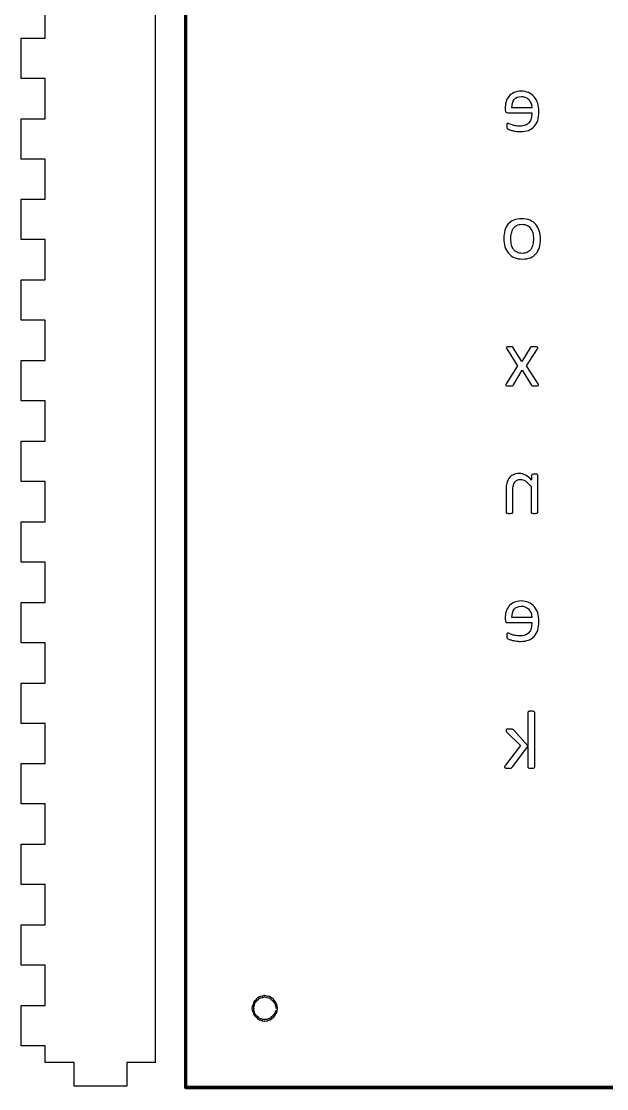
# Model space of a CAD drawing. Extents: x 4 to 604, y -23 to 293.
# Drawn here: x 303 to 377, y -5.3 to 129.5 of the extents above; entities that cross this region are included whole.
import ezdxf

# ---------------------------------------------------------------- set-up
doc = ezdxf.new("R2010")
doc.units = 0
doc.layers.add('Layer_1', color=7, linetype='CONTINUOUS')

msp = doc.modelspace()

# ---------------------------------------------------------------- linework, layer by layer
at = {"layer": 'Layer_1', "color": 7}
for p, q in [((323.641247, 274.849755), (323.641247, -5.150243)), ((323.754173, 274.849755), (323.754173, -5.169436)), ((323.923562, -5.150243), (323.923562, 274.849755)), ((319.969444, 5.921643), (319.969444, 271.991672)), ((306, 127.363636), (306, 132.454545)), ((303, 122.272727), (303, 127.363636)), ((303, 127.363636), (306, 127.363636)), ((306, 122.272727), (303, 122.272727)), ((306, 117.181818), (306, 122.272727)), ((303, 112.090908), (303, 117.181818)), ((303, 117.181818), (306, 117.181818)), ((306, 112.090908), (303, 112.090908)), ((306, 106.999999), (306, 112.090908)), ((303, 101.90909), (303, 106.999999)), ((303, 106.999999), (306, 106.999999)), ((306, 101.90909), (303, 101.90909)), ((306, 96.818181), (306, 101.90909)), ((303, 91.727272), (303, 96.818181)), ((303, 96.818181), (306, 96.818181)), ((306, 91.727272), (303, 91.727272)), ((306, 86.636363), (306, 91.727272)), ((303, 81.545454), (303, 86.636363)), ((303, 86.636363), (306, 86.636363)), ((306, 81.545454), (303, 81.545454)), ((306, 76.454545), (306, 81.545454)), ((303, 71.363636), (303, 76.454545)), ((303, 76.454545), (306, 76.454545)), ((306, 71.363636), (303, 71.363636)), ((306, 66.272727), (306, 71.363636)), ((303, 61.181818), (303, 66.272727)), ((303, 66.272727), (306, 66.272727)), ((306, 61.181818), (303, 61.181818)), ((306, 56.090908), (306, 61.181818)), ((303, 50.999999), (303, 56.090908)), ((303, 56.090908), (306, 56.090908)), ((306, 50.999999), (303, 50.999999)), ((306, 45.90909), (306, 50.999999)), ((303, 40.818181), (303, 45.90909)), ((303, 45.90909), (306, 45.90909)), ((306, 40.818181), (303, 40.818181)), ((306, 35.727272), (306, 40.818181)), ((303, 30.636363), (303, 35.727272)), ((303, 35.727272), (306, 35.727272)), ((306, 30.636363), (303, 30.636363)), ((306, 25.545454), (306, 30.636363)), ((303, 20.454545), (303, 25.545454)), ((303, 25.545454), (306, 25.545454)), ((306, 20.454545), (303, 20.454545)), ((306, 15.363636), (306, 20.454545)), ((303, 10.272727), (303, 15.363636)), ((303, 15.363636), (306, 15.363636)), ((306, 10.272727), (303, 10.272727)), ((306, 5.181818), (306, 10.272727)), ((319.969444, -2.015857), (319.969444, 5.921643)), ((332.336535, 5.410483), (332.223618, 5.128091)), ((332.44948, 5.692846), (332.336535, 5.466956)), ((332.336535, 5.466956), (332.336535, 5.410483)), ((332.675315, 5.918737), (332.44948, 5.692846)), ((332.44948, 5.692846), (332.44948, 5.692846)), ((332.44948, 5.35401), (332.61887, 5.636374)), ((332.61887, 5.579901), (332.78826, 5.805792)), ((332.61887, 5.636374), (332.61887, 5.579901)), ((332.901177, 6.144656), (332.675315, 5.97521)), ((332.78826, 5.805792), (333.014094, 5.97521)), ((332.78826, 5.805792), (332.78826, 5.805792)), ((333.12704, 6.257601), (332.901177, 6.144656)), ((332.901177, 6.144656), (332.901177, 6.144656)), ((332.95765, 5.97521), (333.239957, 6.144656)), ((333.014094, 5.97521), (332.95765, 5.97521)), ((333.465819, 6.370546), (333.183484, 6.314074)), ((333.239957, 6.144656), (333.522264, 6.201128)), ((333.239957, 6.144656), (333.239957, 6.144656)), ((333.748126, 6.427019), (333.465819, 6.370546)), ((333.465819, 6.370546), (333.465819, 6.370546)), ((333.465819, 6.201128), (333.804599, 6.257601)), ((333.522264, 6.201128), (333.465819, 6.201128)), ((333.804599, 6.257601), (333.748126, 6.257601)), ((333.748126, 6.257601), (334.086906, 6.201128)), ((334.086906, 6.370546), (333.804599, 6.427019)), ((334.086906, 6.201128), (334.030433, 6.201128)), ((334.030433, 6.201128), (334.31274, 6.144656)), ((334.369212, 6.314074), (334.086906, 6.370546)), ((334.086906, 6.370546), (334.086906, 6.370546)), ((334.31274, 6.144656), (334.31274, 6.144656)), ((334.31274, 6.144656), (334.595075, 5.97521)), ((334.651519, 6.144656), (334.425685, 6.257601)), ((334.595075, 5.97521), (334.538602, 5.97521)), ((334.538602, 5.97521), (334.764465, 5.805792)), ((334.877382, 5.97521), (334.651519, 6.144656)), ((334.651519, 6.144656), (334.651519, 6.144656)), ((334.764465, 5.805792), (334.764465, 5.805792)), ((334.764465, 5.805792), (334.933854, 5.579901)), ((335.103244, 5.692846), (334.933854, 5.918737)), ((334.933854, 5.579901), (334.933854, 5.636374)), ((334.933854, 5.636374), (335.103244, 5.35401)), ((335.216161, 5.466956), (335.103244, 5.692846)), ((335.103244, 5.692846), (335.103244, 5.692846)), ((335.329078, 5.128091), (335.272634, 5.410483)), ((303, 0.090908), (303, 5.181818)), ((303, 5.181818), (306, 5.181818)), ((332.223618, 5.128091), (332.167145, 4.845728)), ((332.167145, 4.789255), (332.223618, 4.506892)), ((332.223618, 5.128091), (332.223618, 5.128091)), ((332.223618, 4.506892), (332.223618, 4.506892)), ((332.223618, 4.506892), (332.336535, 4.2245)), ((332.336535, 4.168028), (332.44948, 3.942137)), ((332.393008, 5.071619), (332.505925, 5.35401)), ((332.393008, 4.789255), (332.393008, 5.128091)), ((332.393008, 5.128091), (332.393008, 5.071619)), ((332.393008, 4.506892), (332.393008, 4.845728)), ((332.393008, 4.845728), (332.393008, 4.789255)), ((332.505925, 4.281001), (332.393008, 4.563365)), ((332.393008, 4.563365), (332.393008, 4.506892)), ((332.505925, 5.35401), (332.44948, 5.35401)), ((332.61887, 3.99861), (332.44948, 4.281001)), ((332.44948, 4.281001), (332.505925, 4.281001)), ((332.78826, 3.829192), (332.61887, 4.055082)), ((332.61887, 4.055082), (332.61887, 3.99861)), ((334.933854, 4.055082), (334.764465, 3.829192)), ((335.103244, 4.281001), (334.933854, 3.99861)), ((334.933854, 3.99861), (334.933854, 4.055082)), ((335.103244, 5.35401), (335.103244, 5.35401)), ((335.103244, 5.35401), (335.159689, 5.071619)), ((335.159689, 4.563365), (335.103244, 4.281001)), ((335.103244, 4.281001), (335.103244, 4.281001)), ((335.103244, 3.942137), (335.216161, 4.168028)), ((335.159689, 5.071619), (335.159689, 5.128091)), ((335.159689, 5.128091), (335.216161, 4.789255)), ((335.159689, 4.506892), (335.159689, 4.563365)), ((335.216161, 4.789255), (335.216161, 4.845728)), ((335.272634, 4.2245), (335.329078, 4.506892)), ((335.385551, 4.845728), (335.329078, 5.128091)), ((335.329078, 5.128091), (335.329078, 5.128091)), ((335.329078, 4.506892), (335.385551, 4.789255)), ((335.329078, 4.506892), (335.329078, 4.506892)), ((335.385551, 4.789255), (335.385551, 4.789255)), ((332.44948, 3.942137), (332.44948, 3.942137)), ((332.44948, 3.942137), (332.675315, 3.716246)), ((332.675315, 3.716246), (332.675315, 3.716246)), ((332.675315, 3.716246), (332.901177, 3.490356)), ((333.014094, 3.659774), (332.78826, 3.829192)), ((332.78826, 3.829192), (332.78826, 3.829192)), ((332.901177, 3.490356), (332.901177, 3.490356)), ((332.901177, 3.490356), (333.12704, 3.37741)), ((333.239957, 3.490356), (332.95765, 3.659774)), ((332.95765, 3.659774), (333.014094, 3.659774)), ((333.183484, 3.37741), (333.465819, 3.264437)), ((333.522264, 3.433883), (333.239957, 3.546828)), ((333.239957, 3.546828), (333.239957, 3.490356)), ((333.804599, 3.433883), (333.465819, 3.433883)), ((333.465819, 3.433883), (333.522264, 3.433883)), ((333.465819, 3.264437), (333.465819, 3.264437)), ((333.465819, 3.264437), (333.748126, 3.207964)), ((334.086906, 3.433883), (333.748126, 3.433883)), ((333.748126, 3.433883), (333.804599, 3.433883)), ((333.804599, 3.207964), (334.086906, 3.264437)), ((334.31274, 3.546828), (334.030433, 3.433883)), ((334.030433, 3.433883), (334.086906, 3.433883)), ((334.086906, 3.264437), (334.369212, 3.37741)), ((334.086906, 3.264437), (334.086906, 3.264437)), ((334.595075, 3.659774), (334.31274, 3.490356)), ((334.31274, 3.490356), (334.31274, 3.546828)), ((334.369212, 3.37741), (334.425685, 3.37741)), ((334.425685, 3.37741), (334.651519, 3.490356)), ((334.764465, 3.829192), (334.538602, 3.659774)), ((334.538602, 3.659774), (334.595075, 3.659774)), ((334.651519, 3.490356), (334.877382, 3.716246)), ((334.651519, 3.490356), (334.651519, 3.490356)), ((334.764465, 3.829192), (334.764465, 3.829192)), ((334.933854, 3.716246), (335.103244, 3.942137)), ((335.103244, 3.942137), (335.103244, 3.942137)), ((306, 0.090908), (303, 0.090908)), ((306, -2.000001), (306, 0.090908)), ((309.666667, -2.000001), (306, -2.000001)), ((309.666667, -5.000001), (309.666667, -2.000001)), ((320, -2.000001), (316.333333, -2.000001)), ((316.333333, -2.000001), (316.333333, -5.000001)), ((316.333333, -5.000001), (309.666667, -5.000001)), ((323.754173, -5.169436), (603.754178, -5.169436)), ((603.754178, -5.037294), (323.810636, -5.037294)), ((323.810636, -5.037294), (323.923562, -5.150243)), ((323.810636, -5.319666), (603.754178, -5.319666))]:
    msp.add_line(p, q, dxfattribs=at)
at = {"layer": 'Layer_1', "color": 1}
for p, q in [((364.17425, 118.453637), (364.174137, 118.29892)), ((364.504083, 117.927646), (367.545874, 117.927646)), ((367.545874, 118.551594), (365.029948, 118.551594)), ((363.998482, 102.054184), (363.998482, 102.054184)), ((364.895525, 101.99746), (364.895525, 101.99746)), ((364.370676, 88.129932), (365.726585, 85.974474)), ((366.278273, 86.526201), (365.205885, 88.253664)), ((367.335139, 88.253664), (366.278273, 86.526201)), ((366.891768, 85.948673), (368.257977, 88.129915)), ((365.726585, 85.974474), (364.293376, 83.684929)), ((365.23168, 83.571462), (366.345272, 85.412366)), ((366.345272, 85.412366), (367.4537, 83.571462)), ((368.335306, 83.684929), (366.891768, 85.948673)), ((367.528292, 72.13269), (367.528292, 71.519057)), ((368.296529, 67.491757), (368.296529, 72.13269)), ((364.300911, 70.322729), (364.301024, 67.491757)), ((365.151642, 67.491757), (365.151642, 70.209284)), ((367.445854, 70.735253), (367.445854, 67.491757)), ((364.175576, 54.072867), (364.175492, 53.918153)), ((367.5472, 54.170826), (365.031302, 54.170826)), ((364.505438, 53.546878), (367.5472, 53.546878)), ((367.059069, 42.190617), (367.059069, 37.993149)), ((367.909743, 35.301406), (367.909743, 42.190617)), ((364.429802, 39.679344), (366.110492, 37.998293)), ((367.059069, 37.993149), (365.306187, 39.921717)), ((366.110492, 37.998293), (364.223582, 35.548912)), ((365.099967, 35.306562), (367.059069, 37.874547)), ((367.059069, 37.874547), (367.059069, 35.301406)), ((364.099828, 35.306551), (364.0998, 35.306537))]:
    msp.add_line(p, q, dxfattribs=at)
for points in [[(364.653717, 120.003193), (364.488758, 119.805518), (364.367572, 119.573473), (364.290271, 119.307052)], [(365.285274, 120.47502), (365.029214, 120.358135), (364.818704, 120.200858), (364.653717, 120.003193)], [(366.215845, 120.650345), (365.851525, 120.650339), (365.541334, 120.5919), (365.285274, 120.47502)], [(365.326394, 119.60354), (365.534335, 119.857927), (365.842832, 119.985122), (366.251829, 119.985127)], [(367.138684, 120.472443), (366.863715, 120.591039), (366.556121, 120.650339), (366.215845, 120.650345)], [(366.251829, 119.985127), (366.461492, 119.985122), (366.645359, 119.945588), (366.803488, 119.866526)], [(367.842433, 119.961937), (367.648236, 120.183668), (367.413653, 120.353834), (367.138684, 120.472443)], [(364.290271, 119.307052), (364.212914, 119.040626), (364.17425, 118.756151), (364.17425, 118.453637)], [(365.029948, 118.551594), (365.019788, 118.998496), (365.118481, 119.349145), (365.326394, 119.60354)], [(366.803488, 119.866526), (366.961561, 119.787453), (367.093923, 119.682602), (367.200434, 119.551973)], [(367.200434, 119.551973), (367.307001, 119.421335), (367.389495, 119.269217), (367.447915, 119.095617)], [(367.447915, 119.095617), (367.506335, 118.922005), (367.538988, 118.740666), (367.545874, 118.551594)], [(368.288372, 119.152355), (368.185277, 119.47034), (368.036602, 119.740204), (367.842433, 119.961937)], [(368.443058, 118.077204), (368.443058, 118.475978), (368.391496, 118.834361), (368.288372, 119.152355)], [(364.174137, 118.29892), (364.174137, 118.164845), (364.207665, 118.069451), (364.274693, 118.01273)], [(364.274693, 118.01273), (364.341692, 117.956006), (364.418174, 117.927643), (364.504083, 117.927646)], [(367.545874, 117.927646), (367.545874, 117.669816), (367.520192, 117.437767), (367.468517, 117.231505)], [(368.293537, 116.973692), (368.393218, 117.289962), (368.443058, 117.657799), (368.443058, 118.077204)], [(364.377845, 116.41936), (364.372765, 116.376386), (364.370225, 116.323963), (364.370225, 116.262083)], [(364.370225, 116.262083), (364.370253, 116.217393), (364.373047, 116.178717), (364.375305, 116.146059)], [(364.375305, 116.146059), (364.378692, 116.1134), (364.382925, 116.084179), (364.388287, 116.058398)], [(364.400987, 116.519913), (364.390545, 116.495839), (364.382925, 116.462328), (364.377845, 116.41936)], [(364.388287, 116.058398), (364.393367, 116.032602), (364.402116, 116.009409), (364.413969, 115.988785)], [(364.444788, 116.574054), (364.425879, 116.562032), (364.411288, 116.543975), (364.400987, 116.519913)], [(364.413969, 115.988785), (364.426105, 115.968154), (364.441627, 115.94839), (364.460395, 115.929481)], [(364.509248, 116.592088), (364.485259, 116.592085), (364.463725, 116.586077), (364.444788, 116.574054)], [(364.460395, 115.929481), (364.479304, 115.910572), (364.535156, 115.879635), (364.627922, 115.836664)], [(364.692269, 116.537944), (364.611497, 116.574037), (364.550508, 116.592085), (364.509248, 116.592088)], [(365.001612, 116.416763), (364.876165, 116.461453), (364.773041, 116.501848), (364.692269, 116.537944)], [(365.447552, 116.295586), (365.275707, 116.331679), (365.12706, 116.372071), (365.001612, 116.416763)], [(366.03528, 116.241441), (365.815316, 116.241441), (365.619425, 116.259475), (365.447552, 116.295586)], [(366.741597, 116.360042), (366.54915, 116.280972), (366.313692, 116.241441), (366.03528, 116.241441)], [(367.210763, 116.700377), (367.09048, 116.552555), (366.934073, 116.43911), (366.741597, 116.360042)], [(367.125786, 115.710327), (367.412778, 115.816894), (367.654276, 115.975032), (367.850166, 116.184734)], [(367.468517, 117.231505), (367.416983, 117.025243), (367.331075, 116.848196), (367.210763, 116.700377)], [(367.850166, 116.184734), (368.046056, 116.394434), (368.193884, 116.65742), (368.293537, 116.973692)], [(364.627922, 115.836664), (364.720745, 115.793693), (364.841056, 115.75158), (364.988828, 115.710327)], [(364.988828, 115.710327), (365.136628, 115.669075), (365.307626, 115.632121), (365.501795, 115.599462)], [(365.501795, 115.599462), (365.69602, 115.5668), (365.903087, 115.550474), (366.123051, 115.550474)], [(366.123051, 115.550474), (366.504559, 115.550474), (366.838823, 115.603757), (367.125786, 115.710327)], [(364.565579, 103.889929), (364.376518, 103.673349), (364.234758, 103.410363), (364.140242, 103.100971)], [(365.274465, 104.384964), (364.990916, 104.271513), (364.754612, 104.106504), (364.565579, 103.889929)], [(366.272064, 104.55513), (365.890556, 104.555124), (365.558014, 104.498403), (365.274465, 104.384964)], [(365.62761, 103.696559), (365.809784, 103.79453), (366.036606, 103.843518), (366.308132, 103.843521)], [(367.308328, 104.364336), (367.012756, 104.491528), (366.667316, 104.555124), (366.272064, 104.55513)], [(366.308132, 103.843521), (366.559056, 103.843518), (366.77473, 103.798825), (366.955155, 103.709451)], [(368.048145, 103.828052), (367.850533, 104.058374), (367.603927, 104.237136), (367.308328, 104.364336)], [(368.491544, 103.005575), (368.393585, 103.32356), (368.245757, 103.597719), (368.048145, 103.828052)], [(364.140242, 103.100971), (364.045698, 102.791571), (363.998482, 102.442643), (363.998482, 102.054184)], [(364.895525, 101.99746), (364.895525, 102.248412), (364.918667, 102.485614), (364.965121, 102.709069)], [(364.965121, 102.709069), (365.011518, 102.932519), (365.088001, 103.128468), (365.19454, 103.296921)], [(365.19454, 103.296921), (365.301107, 103.465365), (365.445435, 103.59858), (365.62761, 103.696559)], [(366.955155, 103.709451), (367.135608, 103.620066), (367.284282, 103.493729), (367.40115, 103.330438)], [(367.40115, 103.330438), (367.51799, 103.167144), (367.604774, 102.973774), (367.6615, 102.750324)], [(367.6615, 102.750324), (367.718171, 102.526869), (367.746534, 102.282789), (367.746534, 102.018088)], [(368.638469, 101.961367), (368.638469, 102.33951), (368.589475, 102.687584), (368.491544, 103.005575)], [(363.998482, 102.054184), (363.998482, 101.676029), (364.048294, 101.327961), (364.147975, 101.009973)], [(364.978019, 101.26007), (364.923014, 101.483519), (364.895525, 101.729315), (364.895525, 101.99746)], [(365.2358, 100.68253), (365.11896, 100.844102), (365.033024, 101.036615), (364.978019, 101.26007)], [(367.676966, 101.301319), (367.630569, 101.077867), (367.553212, 100.882775), (367.444951, 100.716047)], [(367.746534, 102.018088), (367.746534, 101.763695), (367.723392, 101.524772), (367.676966, 101.301319)], [(368.499277, 100.90942), (368.592044, 101.218812), (368.638469, 101.569461), (368.638469, 101.961367)], [(364.147975, 101.009973), (364.247656, 100.691982), (364.396302, 100.417823), (364.593942, 100.187495)], [(364.593942, 100.187495), (364.791554, 99.957168), (365.039035, 99.777548), (365.336328, 99.648632)], [(365.684336, 100.306096), (365.502162, 100.395479), (365.352669, 100.520955), (365.2358, 100.68253)], [(366.328762, 100.172027), (366.08131, 100.172027), (365.866482, 100.216714), (365.684336, 100.306096)], [(367.009313, 100.318988), (366.827167, 100.221012), (366.600288, 100.172027), (366.328762, 100.172027)], [(367.444951, 100.716047), (367.336691, 100.549316), (367.191459, 100.416962), (367.009313, 100.318988)], [(367.367622, 99.625427), (367.651171, 99.738872), (367.887476, 99.903882), (368.076508, 100.120459)], [(368.076508, 100.120459), (368.265541, 100.337037), (368.406454, 100.600022), (368.499277, 100.90942)], [(365.336328, 99.648632), (365.633649, 99.519715), (365.978214, 99.455259), (366.370023, 99.455259)], [(366.370023, 99.455259), (366.751531, 99.455259), (367.084074, 99.511982), (367.367622, 99.625427)], [(364.360375, 88.338771), (364.329444, 88.319862), (364.315728, 88.293214), (364.319143, 88.258843)], [(364.319143, 88.258843), (364.322529, 88.224462), (364.339745, 88.181488), (364.370676, 88.129932)], [(364.502164, 88.377444), (364.438579, 88.370557), (364.391307, 88.35766), (364.360375, 88.338771)], [(364.747048, 88.387745), (364.647367, 88.387742), (364.565777, 88.384302), (364.502164, 88.377444)], [(364.966165, 88.380012), (364.912882, 88.385148), (364.839871, 88.387745), (364.747048, 88.387745)], [(365.089892, 88.354217), (365.060682, 88.366239), (365.019449, 88.374847), (364.966165, 88.380012)], [(365.159516, 88.310385), (365.1423, 88.327572), (365.11913, 88.34218), (365.089892, 88.354217)], [(365.205885, 88.253664), (365.192056, 88.274294), (365.176675, 88.293189), (365.159516, 88.310385)], [(367.381564, 88.315541), (367.364349, 88.298354), (367.348911, 88.277723), (367.335139, 88.253664)], [(367.458865, 88.356796), (367.42449, 88.346467), (367.398752, 88.332723), (367.381564, 88.315541)], [(367.600653, 88.379995), (367.540512, 88.37483), (367.49324, 88.367097), (367.458865, 88.356796)], [(367.840401, 88.387728), (367.740692, 88.387725), (367.660823, 88.385188), (367.600653, 88.379995)], [(368.105888, 88.377427), (368.03886, 88.384313), (367.950383, 88.387728), (367.840401, 88.387728)], [(368.255409, 88.333598), (368.222756, 88.35595), (368.172915, 88.370549), (368.105888, 88.377427)], [(368.301806, 88.251093), (368.304628, 88.283746), (368.287977, 88.311248), (368.255409, 88.333598)], [(368.257977, 88.129915), (368.285353, 88.178037), (368.300085, 88.218431), (368.301806, 88.251093)], [(364.293376, 83.684929), (364.266, 83.636799), (364.252143, 83.596407), (364.252115, 83.563749)], [(368.3843, 83.563749), (368.381478, 83.596407), (368.366238, 83.636799), (368.335306, 83.684929)], [(364.252115, 83.563749), (364.252143, 83.53109), (364.268484, 83.504445), (364.301109, 83.483823)], [(364.301109, 83.483823), (364.333734, 83.463193), (364.383574, 83.448582), (364.450602, 83.439991)], [(364.450602, 83.439991), (364.51763, 83.431412), (364.604413, 83.427094), (364.710952, 83.427094)], [(364.710952, 83.427094), (364.814076, 83.427094), (364.895694, 83.429634), (364.955836, 83.434827)], [(364.955836, 83.434827), (365.016006, 83.439991), (365.064125, 83.448571), (365.100221, 83.460594)], [(365.100221, 83.460594), (365.136317, 83.472616), (365.163806, 83.488082), (365.182686, 83.507005)], [(365.182686, 83.507005), (365.201595, 83.525914), (365.217908, 83.547397), (365.23168, 83.571462)], [(367.4537, 83.571462), (367.467529, 83.547388), (367.483785, 83.525911), (367.502694, 83.507005)], [(367.502694, 83.507005), (367.521603, 83.488096), (367.549091, 83.472625), (367.585188, 83.460594)], [(367.585188, 83.460594), (367.621284, 83.448571), (367.668556, 83.439963), (367.726948, 83.434827)], [(367.726948, 83.434827), (367.785396, 83.429662), (367.862725, 83.427094), (367.958991, 83.427094)], [(367.958991, 83.427094), (368.058644, 83.427094), (368.140262, 83.431384), (368.203875, 83.439991)], [(368.203875, 83.439991), (368.267432, 83.448571), (368.313829, 83.46319), (368.343039, 83.483823)], [(368.343039, 83.483823), (368.372277, 83.504454), (368.386021, 83.53109), (368.3843, 83.563749)], [(364.666953, 71.787199), (364.536369, 71.611872), (364.4427, 71.406468), (364.385973, 71.170987)], [(365.17992, 72.207462), (364.968536, 72.102605), (364.797566, 71.962519), (364.666953, 71.787199)], [(365.960999, 72.364739), (365.651683, 72.364733), (365.391305, 72.312308), (365.17992, 72.207462)], [(365.393958, 71.266384), (365.47298, 71.383263), (365.575257, 71.472643), (365.700705, 71.534526)], [(365.700705, 71.534526), (365.826153, 71.5964), (365.971384, 71.62734), (366.136343, 71.627346)], [(366.747213, 72.161051), (366.487738, 72.296839), (366.225667, 72.364733), (365.960999, 72.364739)], [(366.136343, 71.627346), (366.349421, 71.62734), (366.562555, 71.551713), (366.775633, 71.400456)], [(367.528292, 71.519057), (367.267067, 71.811259), (367.006717, 72.025257), (366.747213, 72.161051)], [(367.546354, 72.202306), (367.534218, 72.183397), (367.528292, 72.160187), (367.528292, 72.13269)], [(367.605649, 72.253874), (367.578273, 72.238408), (367.558376, 72.221206), (367.546354, 72.202306)], [(367.721642, 72.284811), (367.67183, 72.279646), (367.633165, 72.269345), (367.605649, 72.253874)], [(367.909828, 72.292544), (367.83422, 72.292538), (367.771482, 72.290004), (367.721642, 72.284811)], [(368.100582, 72.284811), (368.052463, 72.289976), (367.988878, 72.292544), (367.909828, 72.292544)], [(368.219172, 72.253874), (368.18824, 72.269339), (368.148701, 72.279641), (368.100582, 72.284811)], [(368.281006, 72.202306), (368.270846, 72.221215), (368.250075, 72.238397), (368.219172, 72.253874)], [(368.296529, 72.13269), (368.296529, 72.160179), (368.291449, 72.183394), (368.281006, 72.202306)], [(364.385973, 71.170987), (364.329246, 70.935501), (364.300911, 70.652745), (364.300911, 70.322729)], [(365.151642, 70.209284), (365.151642, 70.473983), (365.172244, 70.687125), (365.213477, 70.848698)], [(365.213477, 70.848698), (365.254738, 71.01027), (365.314907, 71.149496), (365.393958, 71.266384)], [(366.775633, 71.400456), (366.988739, 71.249191), (367.212118, 71.027457), (367.445854, 70.735253)], [(364.301024, 67.491757), (364.301024, 67.464269), (364.307797, 67.441051), (364.321626, 67.422142)], [(364.321626, 67.422142), (364.335455, 67.403233), (364.357694, 67.386906), (364.388626, 67.373154)], [(365.064012, 67.373154), (365.094972, 67.386898), (365.117295, 67.403233), (365.13104, 67.422142)], [(365.13104, 67.422142), (365.144868, 67.441051), (365.151642, 67.464255), (365.151642, 67.491757)], [(367.445854, 67.491757), (367.445854, 67.464269), (367.452628, 67.441051), (367.466457, 67.422142)], [(367.466457, 67.422142), (367.480286, 67.403233), (367.502553, 67.386906), (367.533484, 67.373154)], [(368.211467, 67.373154), (368.244092, 67.386898), (368.266444, 67.403233), (368.278466, 67.422142)], [(368.278466, 67.422142), (368.290602, 67.441051), (368.296529, 67.464255), (368.296529, 67.491757)], [(364.388626, 67.373154), (364.419557, 67.359409), (364.46254, 67.34908), (364.517517, 67.342216)], [(364.517517, 67.342216), (364.572522, 67.33533), (364.641243, 67.331915), (364.723736, 67.331915)], [(364.723736, 67.331915), (364.809673, 67.331915), (364.880144, 67.335358), (364.935121, 67.342216)], [(364.935121, 67.342216), (364.990126, 67.349103), (365.03308, 67.359404), (365.064012, 67.373154)], [(367.533484, 67.373154), (367.564444, 67.359409), (367.607398, 67.34908), (367.662404, 67.342216)], [(367.662404, 67.342216), (367.71738, 67.33533), (367.787823, 67.331915), (367.87376, 67.331915)], [(367.87376, 67.331915), (367.956253, 67.331915), (368.024974, 67.335358), (368.07998, 67.342216)], [(368.07998, 67.342216), (368.134985, 67.349103), (368.178814, 67.359404), (368.211467, 67.373154)], [(364.655015, 55.622425), (364.490056, 55.424751), (364.368898, 55.192702), (364.29157, 54.926284)], [(365.286572, 56.094253), (365.03054, 55.977365), (364.820031, 55.820091), (364.655015, 55.622425)], [(366.217172, 56.269577), (365.852851, 56.269572), (365.542632, 56.211132), (365.286572, 56.094253)], [(365.327748, 55.22277), (365.53569, 55.47716), (365.844159, 55.604354), (366.253183, 55.60436)], [(367.14001, 56.091673), (366.865041, 56.210271), (366.557447, 56.269572), (366.217172, 56.269577)], [(366.253183, 55.60436), (366.462846, 55.604354), (366.646714, 55.564821), (366.804815, 55.485759)], [(366.804815, 55.485759), (366.962916, 55.406686), (367.09525, 55.301835), (367.201789, 55.171205)], [(367.843731, 55.58117), (367.649562, 55.8029), (367.414951, 55.973066), (367.14001, 56.091673)], [(368.289699, 54.771584), (368.186603, 55.089572), (368.037928, 55.359433), (367.843731, 55.58117)], [(364.29157, 54.926284), (364.214241, 54.659855), (364.175576, 54.375384), (364.175576, 54.072867)], [(365.031302, 54.170826), (365.021142, 54.617728), (365.119807, 54.968375), (365.327748, 55.22277)], [(367.201789, 55.171205), (367.308356, 55.040567), (367.390849, 54.888447), (367.449241, 54.714846)], [(367.449241, 54.714846), (367.507689, 54.541237), (367.540342, 54.359898), (367.5472, 54.170826)], [(368.444385, 53.696436), (368.444385, 54.09521), (368.392823, 54.453593), (368.289699, 54.771584)], [(364.175492, 53.918153), (364.175492, 53.784077), (364.208991, 53.688683), (364.276019, 53.631962)], [(364.276019, 53.631962), (364.343019, 53.575239), (364.419501, 53.546875), (364.505438, 53.546878)], [(367.469872, 52.850737), (367.41831, 52.644473), (367.332401, 52.467429), (367.21209, 52.319609)], [(367.5472, 53.546878), (367.547229, 53.289045), (367.521518, 53.057), (367.469872, 52.850737)], [(367.851492, 51.803964), (368.047383, 52.013666), (368.195183, 52.276652), (368.294835, 52.592927)], [(368.294835, 52.592927), (368.394516, 52.909194), (368.444385, 53.277031), (368.444385, 53.696436)], [(364.379171, 52.038592), (364.374091, 51.995618), (364.371551, 51.943193), (364.371551, 51.881315)], [(364.371551, 51.881315), (364.371551, 51.836623), (364.374374, 51.79795), (364.376631, 51.765291)], [(364.376631, 51.765291), (364.380018, 51.732632), (364.384251, 51.703414), (364.389614, 51.67763)], [(364.402314, 52.139142), (364.391871, 52.115069), (364.384251, 52.081561), (364.379171, 52.038592)], [(364.389614, 51.67763), (364.394694, 51.651835), (364.403442, 51.628642), (364.415296, 51.608014)], [(364.446143, 52.193287), (364.427234, 52.181264), (364.412643, 52.163207), (364.402314, 52.139142)], [(364.415296, 51.608014), (364.427431, 51.587384), (364.442671, 51.567623), (364.461693, 51.548714)], [(364.510602, 52.211321), (364.486613, 52.211318), (364.465052, 52.205309), (364.446143, 52.193287)], [(364.461693, 51.548714), (364.480602, 51.529805), (364.536454, 51.498865), (364.629248, 51.455896)], [(364.693595, 52.157176), (364.612823, 52.19327), (364.551863, 52.211318), (364.510602, 52.211321)], [(364.629248, 51.455896), (364.722043, 51.412922), (364.842354, 51.370812), (364.990126, 51.329557)], [(365.002939, 52.035996), (364.877519, 52.080686), (364.774395, 52.12108), (364.693595, 52.157176)], [(364.990126, 51.329557), (365.137954, 51.288307), (365.308924, 51.251353), (365.503121, 51.218691)], [(365.448878, 51.914815), (365.277061, 51.950911), (365.128415, 51.991303), (365.002939, 52.035996)], [(366.036634, 51.860671), (365.81667, 51.860671), (365.620752, 51.878705), (365.448878, 51.914815)], [(366.742952, 51.979275), (366.550476, 51.900205), (366.315018, 51.860671), (366.036634, 51.860671)], [(366.124377, 51.169706), (366.505885, 51.169706), (366.840149, 51.22299), (367.127113, 51.329557)], [(367.21209, 52.319609), (367.091807, 52.171784), (366.935427, 52.058339), (366.742952, 51.979275)], [(367.127113, 51.329557), (367.414104, 51.436127), (367.655574, 51.594264), (367.851492, 51.803964)], [(365.503121, 51.218691), (365.697318, 51.186033), (365.904413, 51.169706), (366.124377, 51.169706)], [(367.079671, 42.26281), (367.065842, 42.242179), (367.059069, 42.218111), (367.059069, 42.190617)], [(367.146671, 42.314374), (367.115767, 42.30063), (367.093415, 42.283429), (367.079671, 42.26281)], [(367.275562, 42.345317), (367.220585, 42.338431), (367.177602, 42.32813), (367.146671, 42.314374)], [(367.486946, 42.355618), (367.401038, 42.35561), (367.330567, 42.352175), (367.275562, 42.345317)], [(367.693166, 42.345317), (367.638189, 42.352175), (367.56944, 42.355618), (367.486946, 42.355618)], [(367.824653, 42.314374), (367.792, 42.328119), (367.748171, 42.33842), (367.693166, 42.345317)], [(367.891681, 42.26281), (367.879545, 42.28344), (367.857306, 42.300616), (367.824653, 42.314374)], [(367.909743, 42.190617), (367.909743, 42.218106), (367.903816, 42.242176), (367.891681, 42.26281)], [(364.308588, 40.022259), (364.293065, 40.00335), (364.285445, 39.978421), (364.285445, 39.947487)], [(364.285445, 39.947487), (364.285445, 39.906229), (364.296734, 39.864976), (364.318973, 39.823727)], [(364.385916, 40.068667), (364.34982, 40.056645), (364.324053, 40.041151), (364.308588, 40.022259)], [(364.318973, 39.823727), (364.341269, 39.782471), (364.37824, 39.734344), (364.429802, 39.679344)], [(364.527705, 40.094462), (364.469257, 40.089298), (364.422013, 40.080718), (364.385916, 40.068667)], [(364.744226, 40.102195), (364.658289, 40.10219), (364.586125, 40.099655), (364.527705, 40.094462)], [(364.955582, 40.094462), (364.897162, 40.099599), (364.826719, 40.102195), (364.744226, 40.102195)], [(365.1077, 40.063522), (365.064746, 40.078988), (365.01403, 40.089289), (364.955582, 40.094462)], [(365.218528, 40.006798), (365.187597, 40.02915), (365.150682, 40.048045), (365.1077, 40.063522)], [(365.306187, 39.921717), (365.278811, 39.956089), (365.24946, 39.984449), (365.218528, 40.006798)], [(364.0998, 35.306537), (364.0998, 35.279048), (364.106573, 35.254972), (364.120402, 35.234347)], [(364.128191, 35.407107), (364.109282, 35.371008), (364.099828, 35.337491), (364.099828, 35.306551)], [(364.120402, 35.234347), (364.134231, 35.213717), (364.157345, 35.19653), (364.189998, 35.18278)], [(364.223582, 35.548912), (364.178906, 35.490472), (364.1471, 35.443203), (364.128191, 35.407107)], [(364.189998, 35.18278), (364.222651, 35.169035), (364.268202, 35.158734), (364.326622, 35.151842)], [(364.326622, 35.151842), (364.385042, 35.144956), (364.458956, 35.141541), (364.548335, 35.141541)], [(364.548335, 35.141541), (364.641102, 35.141541), (364.717584, 35.144081), (364.777726, 35.149274)], [(364.777726, 35.149274), (364.837895, 35.154439), (364.888582, 35.163018), (364.929815, 35.175069)], [(364.929815, 35.175069), (364.971076, 35.187092), (365.004576, 35.204293), (365.030371, 35.226634)], [(365.030371, 35.226634), (365.056053, 35.248986), (365.079336, 35.275625), (365.099967, 35.306562)], [(367.059069, 35.301406), (367.059069, 35.273918), (367.065842, 35.250699), (367.079671, 35.23179)], [(367.079671, 35.23179), (367.0935, 35.212881), (367.115767, 35.196555), (367.146671, 35.182805)], [(367.146671, 35.182805), (367.177602, 35.169061), (367.220585, 35.15876), (367.275562, 35.151868)], [(367.275562, 35.151868), (367.330567, 35.144982), (367.401038, 35.141567), (367.486946, 35.141567)], [(367.486946, 35.141567), (367.56944, 35.141567), (367.638189, 35.14501), (367.693166, 35.151868)], [(367.693166, 35.151868), (367.748171, 35.158754), (367.792, 35.169055), (367.824653, 35.182805)], [(367.824653, 35.182805), (367.857306, 35.196549), (367.87963, 35.212887), (367.891681, 35.23179)], [(367.891681, 35.23179), (367.903816, 35.250699), (367.909743, 35.273906), (367.909743, 35.301406)]]:
    msp.add_open_spline(points, degree=3, dxfattribs=at)
at = {"layer": 'Layer_1', "color": 7}
for points in [[(332.675315, 5.97521), (332.675315, 5.918737), (332.675315, 5.918737), (332.675315, 5.918737)], [(333.183484, 6.314074), (333.183484, 6.257601), (333.183484, 6.257601), (333.12704, 6.257601)], [(333.804599, 6.427019), (333.804599, 6.427019), (333.804599, 6.427019), (333.748126, 6.427019)], [(334.425685, 6.257601), (334.425685, 6.257601), (334.369212, 6.257601), (334.369212, 6.314074)], [(334.933854, 5.918737), (334.877382, 5.918737), (334.877382, 5.918737), (334.877382, 5.97521)], [(335.272634, 5.410483), (335.216161, 5.410483), (335.216161, 5.466956), (335.216161, 5.466956)], [(332.167145, 4.845728), (332.167145, 4.845728), (332.167145, 4.845728), (332.167145, 4.789255)], [(332.336535, 4.2245), (332.336535, 4.2245), (332.336535, 4.2245), (332.336535, 4.168028)], [(335.216161, 4.168028), (335.216161, 4.2245), (335.216161, 4.2245), (335.272634, 4.2245)], [(335.385551, 4.789255), (335.385551, 4.845728), (335.385551, 4.845728), (335.385551, 4.845728)], [(333.12704, 3.37741), (333.183484, 3.37741), (333.183484, 3.37741), (333.183484, 3.37741)], [(333.748126, 3.207964), (333.804599, 3.207964), (333.804599, 3.207964), (333.804599, 3.207964)], [(334.877382, 3.716246), (334.877382, 3.716246), (334.877382, 3.716246), (334.933854, 3.716246)], [(323.641247, -5.150243), (323.641247, -5.263192), (323.69771, -5.319666), (323.810636, -5.319666)]]:
    msp.add_open_spline(points, degree=3, dxfattribs=at)

doc.saveas('drawing.dxf')
